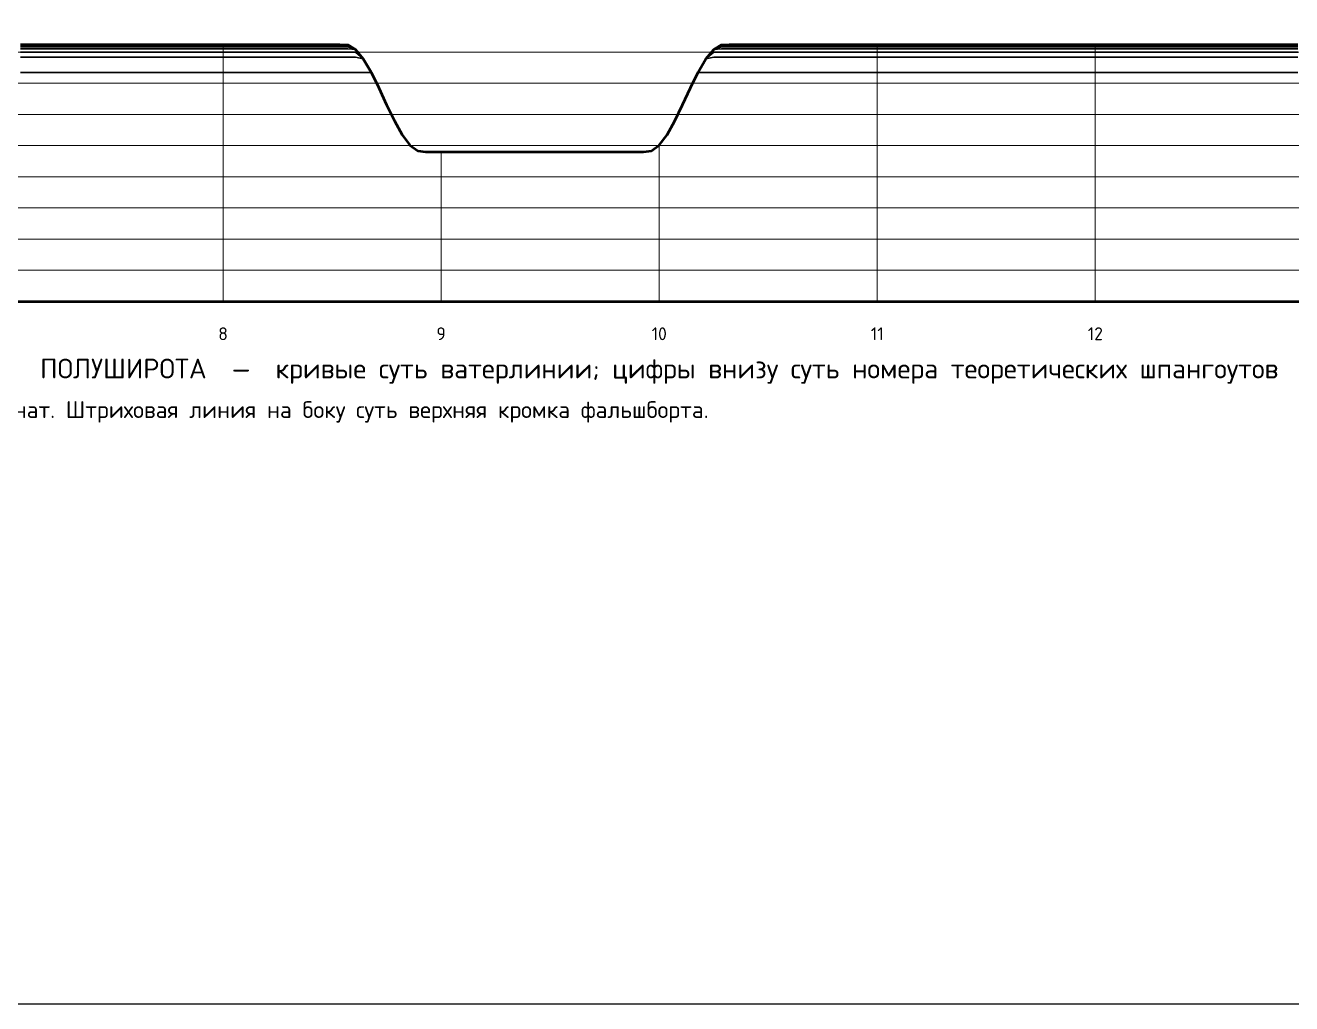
# Model space of a CAD drawing. Header units: millimetres. Extents: x 0 to 899, y -5 to 244.
# Drawn here: x 335.3 to 498.1, y 0 to 125.7 of the extents above; entities that cross this region are included whole.
import ezdxf
from ezdxf.enums import TextEntityAlignment as Align

# ---------------------------------------------------------------- set-up
doc = ezdxf.new("R2010")
doc.units = ezdxf.units.MM
for name, color, linetype in [('00_РАМКА', 7, 'Continuous'), ('01_ЛИНИИ', 7, 'Continuous'), ('04_ТЕКСТ', 7, 'Continuous')]:
    doc.layers.add(name, color=color, linetype=linetype)
doc.styles.add('ГОСТ', font='isocpeur.ttf')

msp = doc.modelspace()

# ---------------------------------------------------------------- linework, layer by layer
at = {"layer": '00_РАМКА'}
msp.add_lwpolyline([(0, 0), (899.16, 0), (899.16, 243.84), (0, 243.84)], close=True, dxfattribs=at)
at = {"layer": '01_ЛИНИИ', "color": 253, "lineweight": 13, "true_color": 0x9aa4b4}
for points in [[(136.42, 122.3), (697.11, 122.3)], [(136.42, 118.3), (697.11, 118.3)], [(136.42, 114.29), (697.11, 114.29)], [(136.42, 110.29), (697.11, 110.29)], [(136.42, 106.28), (697.11, 106.28)], [(136.42, 102.28), (697.11, 102.28)], [(136.42, 98.27), (697.11, 98.27)], [(136.42, 94.27), (697.11, 94.27)]]:
    msp.add_lwpolyline(points, dxfattribs=at)
at = {"layer": '01_ЛИНИИ', "color": 146, "lineweight": 30, "true_color": 0x1c5c8a}
for points in [[(334.67, 123.3), (335.67, 123.3), (336.67, 123.3), (337.67, 123.3), (338.67, 123.3), (339.67, 123.3), (340.67, 123.3), (341.67, 123.3), (342.68, 123.3), (343.68, 123.3), (344.68, 123.3), (345.68, 123.3), (346.68, 123.3), (347.68, 123.3), (348.68, 123.3), (349.68, 123.3), (350.69, 123.3), (351.69, 123.3), (352.69, 123.3), (353.69, 123.3), (354.69, 123.3), (355.69, 123.3), (356.69, 123.3), (357.69, 123.3), (358.7, 123.3), (359.7, 123.3), (360.7, 123.3), (361.7, 123.3), (362.7, 123.3), (363.7, 123.3), (364.7, 123.3), (365.7, 123.3), (366.7, 123.3), (367.71, 123.3), (368.71, 123.3), (369.71, 123.3), (370.71, 123.3), (371.71, 123.3), (372.71, 123.3), (373.71, 123.3), (374.71, 123.3), (375.72, 123.3), (376.72, 123.25), (377.72, 122.65), (378.72, 121.43), (379.72, 119.72), (380.72, 117.69), (381.72, 115.53), (382.72, 113.45), (383.73, 111.67), (384.73, 110.34), (385.73, 109.61), (386.73, 109.49), (387.73, 109.49), (388.73, 109.49), (389.73, 109.49), (390.73, 109.49), (391.74, 109.49), (392.74, 109.49), (393.74, 109.49), (394.74, 109.49), (395.74, 109.49), (396.74, 109.49), (397.74, 109.49), (398.74, 109.49), (399.75, 109.49), (400.75, 109.49), (401.75, 109.49), (402.75, 109.49), (403.75, 109.49), (404.75, 109.49), (405.75, 109.49), (406.75, 109.49), (407.75, 109.49), (408.76, 109.49), (409.76, 109.49), (410.76, 109.49), (411.76, 109.49), (412.76, 109.49), (413.76, 109.49), (414.76, 109.49), (415.76, 109.61), (416.77, 110.34), (417.77, 111.67), (418.77, 113.45), (419.77, 115.53), (420.77, 117.69), (421.77, 119.72), (422.77, 121.43), (423.77, 122.65), (424.78, 123.25), (425.78, 123.3), (426.78, 123.3), (427.78, 123.3), (428.78, 123.3), (429.78, 123.3), (430.78, 123.3), (431.78, 123.3), (432.79, 123.3), (433.79, 123.3), (434.79, 123.3), (435.79, 123.3), (436.79, 123.3), (437.79, 123.3), (438.79, 123.3), (439.79, 123.3), (440.8, 123.3), (441.8, 123.3), (442.8, 123.3), (443.8, 123.3), (444.8, 123.3), (445.8, 123.3), (446.8, 123.3), (447.8, 123.3), (448.8, 123.3), (449.81, 123.3), (450.81, 123.3), (451.81, 123.3), (452.81, 123.3), (453.81, 123.3), (454.81, 123.3), (455.81, 123.3), (456.81, 123.3), (457.82, 123.3), (458.82, 123.3), (459.82, 123.3), (460.82, 123.3), (461.82, 123.3), (462.82, 123.3), (463.82, 123.3), (464.82, 123.3), (465.83, 123.3), (466.83, 123.3), (467.83, 123.3), (468.83, 123.3), (469.83, 123.3), (470.83, 123.3), (471.83, 123.3), (472.83, 123.3), (473.84, 123.3), (474.84, 123.3), (475.84, 123.3), (476.84, 123.3), (477.84, 123.3), (478.84, 123.3), (479.84, 123.3), (480.84, 123.3), (481.85, 123.3), (482.85, 123.3), (483.85, 123.3), (484.85, 123.3), (485.85, 123.3), (486.85, 123.3), (487.85, 123.3), (488.85, 123.3), (489.85, 123.3), (490.86, 123.3), (491.86, 123.3), (492.86, 123.3), (493.86, 123.3), (494.86, 123.3), (495.86, 123.3), (496.86, 123.3), (497.86, 123.3), (498.87, 123.3)], [(334.67, 123.27), (335.67, 123.27), (336.67, 123.27), (337.67, 123.27), (338.67, 123.27), (339.67, 123.27), (340.67, 123.27), (341.67, 123.27), (342.68, 123.27), (343.68, 123.27), (344.68, 123.27), (345.68, 123.27), (346.68, 123.27), (347.68, 123.27), (348.68, 123.27), (349.68, 123.27), (350.69, 123.27), (351.69, 123.27), (352.69, 123.27), (353.69, 123.27), (354.69, 123.27), (355.69, 123.27), (356.69, 123.27), (357.69, 123.27), (358.7, 123.27), (359.7, 123.27), (360.7, 123.27), (361.7, 123.27), (362.7, 123.27), (363.7, 123.27), (364.7, 123.27), (365.7, 123.27), (366.7, 123.27), (367.71, 123.27), (368.71, 123.27), (369.71, 123.27), (370.71, 123.27), (371.71, 123.27), (372.71, 123.27), (373.71, 123.27), (374.71, 123.27), (375.72, 123.27), (376.72, 123.25), (377.72, 122.65), (378.72, 121.43), (379.72, 119.72), (380.72, 117.69), (381.72, 115.53), (382.72, 113.45), (383.73, 111.67), (384.73, 110.34), (385.73, 109.61), (386.73, 109.49), (387.73, 109.49), (388.73, 109.49), (389.73, 109.49), (390.73, 109.49), (391.74, 109.49), (392.74, 109.49), (393.74, 109.49), (394.74, 109.49), (395.74, 109.49), (396.74, 109.49), (397.74, 109.49), (398.74, 109.49), (399.75, 109.49), (400.75, 109.49), (401.75, 109.49), (402.75, 109.49), (403.75, 109.49), (404.75, 109.49), (405.75, 109.49), (406.75, 109.49), (407.75, 109.49), (408.76, 109.49), (409.76, 109.49), (410.76, 109.49), (411.76, 109.49), (412.76, 109.49), (413.76, 109.49), (414.76, 109.49), (415.76, 109.61), (416.77, 110.34), (417.77, 111.67), (418.77, 113.45), (419.77, 115.53), (420.77, 117.69), (421.77, 119.72), (422.77, 121.43), (423.77, 122.65), (424.78, 123.25), (425.78, 123.27), (426.78, 123.27), (427.78, 123.27), (428.78, 123.27), (429.78, 123.27), (430.78, 123.27), (431.78, 123.27), (432.79, 123.27), (433.79, 123.27), (434.79, 123.27), (435.79, 123.27), (436.79, 123.27), (437.79, 123.27), (438.79, 123.27), (439.79, 123.27), (440.8, 123.27), (441.8, 123.27), (442.8, 123.27), (443.8, 123.27), (444.8, 123.27), (445.8, 123.27), (446.8, 123.27), (447.8, 123.27), (448.8, 123.27), (449.81, 123.27), (450.81, 123.27), (451.81, 123.27), (452.81, 123.27), (453.81, 123.27), (454.81, 123.27), (455.81, 123.27), (456.81, 123.27), (457.82, 123.27), (458.82, 123.27), (459.82, 123.27), (460.82, 123.27), (461.82, 123.27), (462.82, 123.27), (463.82, 123.27), (464.82, 123.27), (465.83, 123.27), (466.83, 123.27), (467.83, 123.27), (468.83, 123.27), (469.83, 123.27), (470.83, 123.27), (471.83, 123.27), (472.83, 123.27), (473.84, 123.27), (474.84, 123.27), (475.84, 123.27), (476.84, 123.27), (477.84, 123.27), (478.84, 123.27), (479.84, 123.27), (480.84, 123.27), (481.85, 123.27), (482.85, 123.27), (483.85, 123.27), (484.85, 123.27), (485.85, 123.27), (486.85, 123.27), (487.85, 123.27), (488.85, 123.27), (489.85, 123.27), (490.86, 123.27), (491.86, 123.27), (492.86, 123.27), (493.86, 123.27), (494.86, 123.27), (495.86, 123.27), (496.86, 123.27), (497.86, 123.27), (498.87, 123.27)], [(334.67, 123.24), (335.67, 123.24), (336.67, 123.24), (337.67, 123.24), (338.67, 123.24), (339.67, 123.24), (340.67, 123.24), (341.67, 123.24), (342.68, 123.24), (343.68, 123.24), (344.68, 123.24), (345.68, 123.24), (346.68, 123.24), (347.68, 123.24), (348.68, 123.24), (349.68, 123.24), (350.69, 123.24), (351.69, 123.24), (352.69, 123.24), (353.69, 123.24), (354.69, 123.24), (355.69, 123.24), (356.69, 123.24), (357.69, 123.24), (358.7, 123.24), (359.7, 123.24), (360.7, 123.24), (361.7, 123.24), (362.7, 123.24), (363.7, 123.24), (364.7, 123.24), (365.7, 123.24), (366.7, 123.24), (367.71, 123.24), (368.71, 123.24), (369.71, 123.24), (370.71, 123.24), (371.71, 123.24), (372.71, 123.24), (373.71, 123.24), (374.71, 123.24), (375.72, 123.24), (376.72, 123.24), (377.72, 122.65), (378.72, 121.43), (379.72, 119.72), (380.72, 117.69), (381.72, 115.53), (382.72, 113.45), (383.73, 111.67), (384.73, 110.34), (385.73, 109.61), (386.73, 109.49), (387.73, 109.49), (388.73, 109.49), (389.73, 109.49), (390.73, 109.49), (391.74, 109.49), (392.74, 109.49), (393.74, 109.49), (394.74, 109.49), (395.74, 109.49), (396.74, 109.49), (397.74, 109.49), (398.74, 109.49), (399.75, 109.49), (400.75, 109.49), (401.75, 109.49), (402.75, 109.49), (403.75, 109.49), (404.75, 109.49), (405.75, 109.49), (406.75, 109.49), (407.75, 109.49), (408.76, 109.49), (409.76, 109.49), (410.76, 109.49), (411.76, 109.49), (412.76, 109.49), (413.76, 109.49), (414.76, 109.49), (415.76, 109.61), (416.77, 110.34), (417.77, 111.67), (418.77, 113.45), (419.77, 115.53), (420.77, 117.69), (421.77, 119.72), (422.77, 121.43), (423.77, 122.65), (424.78, 123.24), (425.78, 123.24), (426.78, 123.24), (427.78, 123.24), (428.78, 123.24), (429.78, 123.24), (430.78, 123.24), (431.78, 123.24), (432.79, 123.24), (433.79, 123.24), (434.79, 123.24), (435.79, 123.24), (436.79, 123.24), (437.79, 123.24), (438.79, 123.24), (439.79, 123.24), (440.8, 123.24), (441.8, 123.24), (442.8, 123.24), (443.8, 123.24), (444.8, 123.24), (445.8, 123.24), (446.8, 123.24), (447.8, 123.24), (448.8, 123.24), (449.81, 123.24), (450.81, 123.24), (451.81, 123.24), (452.81, 123.24), (453.81, 123.24), (454.81, 123.24), (455.81, 123.24), (456.81, 123.24), (457.82, 123.24), (458.82, 123.24), (459.82, 123.24), (460.82, 123.24), (461.82, 123.24), (462.82, 123.24), (463.82, 123.24), (464.82, 123.24), (465.83, 123.24), (466.83, 123.24), (467.83, 123.24), (468.83, 123.24), (469.83, 123.24), (470.83, 123.24), (471.83, 123.24), (472.83, 123.24), (473.84, 123.24), (474.84, 123.24), (475.84, 123.24), (476.84, 123.24), (477.84, 123.24), (478.84, 123.24), (479.84, 123.24), (480.84, 123.24), (481.85, 123.24), (482.85, 123.24), (483.85, 123.24), (484.85, 123.24), (485.85, 123.24), (486.85, 123.24), (487.85, 123.24), (488.85, 123.24), (489.85, 123.24), (490.86, 123.24), (491.86, 123.24), (492.86, 123.24), (493.86, 123.24), (494.86, 123.24), (495.86, 123.24), (496.86, 123.24), (497.86, 123.24), (498.87, 123.24)], [(334.67, 123.2), (335.67, 123.2), (336.67, 123.2), (337.67, 123.2), (338.67, 123.2), (339.67, 123.2), (340.67, 123.2), (341.67, 123.2), (342.68, 123.2), (343.68, 123.2), (344.68, 123.2), (345.68, 123.2), (346.68, 123.2), (347.68, 123.2), (348.68, 123.2), (349.68, 123.2), (350.69, 123.2), (351.69, 123.2), (352.69, 123.2), (353.69, 123.2), (354.69, 123.2), (355.69, 123.2), (356.69, 123.2), (357.69, 123.2), (358.7, 123.2), (359.7, 123.2), (360.7, 123.2), (361.7, 123.2), (362.7, 123.2), (363.7, 123.2), (364.7, 123.2), (365.7, 123.2), (366.7, 123.2), (367.71, 123.2), (368.71, 123.2), (369.71, 123.2), (370.71, 123.2), (371.71, 123.2), (372.71, 123.2), (373.71, 123.2), (374.71, 123.2), (375.72, 123.2), (376.72, 123.2), (377.72, 122.65), (378.72, 121.43), (379.72, 119.72), (380.72, 117.69), (381.72, 115.53), (382.72, 113.45), (383.73, 111.67), (384.73, 110.34), (385.73, 109.61), (386.73, 109.49), (387.73, 109.49), (388.73, 109.49), (389.73, 109.49), (390.73, 109.49), (391.74, 109.49), (392.74, 109.49), (393.74, 109.49), (394.74, 109.49), (395.74, 109.49), (396.74, 109.49), (397.74, 109.49), (398.74, 109.49), (399.75, 109.49), (400.75, 109.49), (401.75, 109.49), (402.75, 109.49), (403.75, 109.49), (404.75, 109.49), (405.75, 109.49), (406.75, 109.49), (407.75, 109.49), (408.76, 109.49), (409.76, 109.49), (410.76, 109.49), (411.76, 109.49), (412.76, 109.49), (413.76, 109.49), (414.76, 109.49), (415.76, 109.61), (416.77, 110.34), (417.77, 111.67), (418.77, 113.45), (419.77, 115.53), (420.77, 117.69), (421.77, 119.72), (422.77, 121.43), (423.77, 122.65), (424.78, 123.2), (425.78, 123.2), (426.78, 123.2), (427.78, 123.2), (428.78, 123.2), (429.78, 123.2), (430.78, 123.2), (431.78, 123.2), (432.79, 123.2), (433.79, 123.2), (434.79, 123.2), (435.79, 123.2), (436.79, 123.2), (437.79, 123.2), (438.79, 123.2), (439.79, 123.2), (440.8, 123.2), (441.8, 123.2), (442.8, 123.2), (443.8, 123.2), (444.8, 123.2), (445.8, 123.2), (446.8, 123.2), (447.8, 123.2), (448.8, 123.2), (449.81, 123.2), (450.81, 123.2), (451.81, 123.2), (452.81, 123.2), (453.81, 123.2), (454.81, 123.2), (455.81, 123.2), (456.81, 123.2), (457.82, 123.2), (458.82, 123.2), (459.82, 123.2), (460.82, 123.2), (461.82, 123.2), (462.82, 123.2), (463.82, 123.2), (464.82, 123.2), (465.83, 123.2), (466.83, 123.2), (467.83, 123.2), (468.83, 123.2), (469.83, 123.2), (470.83, 123.2), (471.83, 123.2), (472.83, 123.2), (473.84, 123.2), (474.84, 123.2), (475.84, 123.2), (476.84, 123.2), (477.84, 123.2), (478.84, 123.2), (479.84, 123.2), (480.84, 123.2), (481.85, 123.2), (482.85, 123.2), (483.85, 123.2), (484.85, 123.2), (485.85, 123.2), (486.85, 123.2), (487.85, 123.2), (488.85, 123.2), (489.85, 123.2), (490.86, 123.2), (491.86, 123.2), (492.86, 123.2), (493.86, 123.2), (494.86, 123.2), (495.86, 123.2), (496.86, 123.2), (497.86, 123.2), (498.87, 123.2)], [(334.67, 123.18), (335.67, 123.18), (336.67, 123.18), (337.67, 123.18), (338.67, 123.18), (339.67, 123.18), (340.67, 123.18), (341.67, 123.18), (342.68, 123.18), (343.68, 123.18), (344.68, 123.18), (345.68, 123.18), (346.68, 123.18), (347.68, 123.18), (348.68, 123.18), (349.68, 123.18), (350.69, 123.18), (351.69, 123.18), (352.69, 123.18), (353.69, 123.18), (354.69, 123.18), (355.69, 123.18), (356.69, 123.18), (357.69, 123.18), (358.7, 123.18), (359.7, 123.18), (360.7, 123.18), (361.7, 123.18), (362.7, 123.18), (363.7, 123.18), (364.7, 123.18), (365.7, 123.18), (366.7, 123.18), (367.71, 123.18), (368.71, 123.18), (369.71, 123.18), (370.71, 123.18), (371.71, 123.18), (372.71, 123.18), (373.71, 123.18), (374.71, 123.18), (375.72, 123.18), (376.72, 123.18), (377.72, 122.65), (378.72, 121.43), (379.72, 119.72), (380.72, 117.69), (381.72, 115.53), (382.72, 113.45), (383.73, 111.67), (384.73, 110.34), (385.73, 109.61), (386.73, 109.49), (387.73, 109.49), (388.73, 109.49), (389.73, 109.49), (390.73, 109.49), (391.74, 109.49), (392.74, 109.49), (393.74, 109.49), (394.74, 109.49), (395.74, 109.49), (396.74, 109.49), (397.74, 109.49), (398.74, 109.49), (399.75, 109.49), (400.75, 109.49), (401.75, 109.49), (402.75, 109.49), (403.75, 109.49), (404.75, 109.49), (405.75, 109.49), (406.75, 109.49), (407.75, 109.49), (408.76, 109.49), (409.76, 109.49), (410.76, 109.49), (411.76, 109.49), (412.76, 109.49), (413.76, 109.49), (414.76, 109.49), (415.76, 109.61), (416.77, 110.34), (417.77, 111.67), (418.77, 113.45), (419.77, 115.53), (420.77, 117.69), (421.77, 119.72), (422.77, 121.43), (423.77, 122.65), (424.78, 123.18), (425.78, 123.18), (426.78, 123.18), (427.78, 123.18), (428.78, 123.18), (429.78, 123.18), (430.78, 123.18), (431.78, 123.18), (432.79, 123.18), (433.79, 123.18), (434.79, 123.18), (435.79, 123.18), (436.79, 123.18), (437.79, 123.18), (438.79, 123.18), (439.79, 123.18), (440.8, 123.18), (441.8, 123.18), (442.8, 123.18), (443.8, 123.18), (444.8, 123.18), (445.8, 123.18), (446.8, 123.18), (447.8, 123.18), (448.8, 123.18), (449.81, 123.18), (450.81, 123.18), (451.81, 123.18), (452.81, 123.18), (453.81, 123.18), (454.81, 123.18), (455.81, 123.18), (456.81, 123.18), (457.82, 123.18), (458.82, 123.18), (459.82, 123.18), (460.82, 123.18), (461.82, 123.18), (462.82, 123.18), (463.82, 123.18), (464.82, 123.18), (465.83, 123.18), (466.83, 123.18), (467.83, 123.18), (468.83, 123.18), (469.83, 123.18), (470.83, 123.18), (471.83, 123.18), (472.83, 123.18), (473.84, 123.18), (474.84, 123.18), (475.84, 123.18), (476.84, 123.18), (477.84, 123.18), (478.84, 123.18), (479.84, 123.18), (480.84, 123.18), (481.85, 123.18), (482.85, 123.18), (483.85, 123.18), (484.85, 123.18), (485.85, 123.18), (486.85, 123.18), (487.85, 123.18), (488.85, 123.18), (489.85, 123.18), (490.86, 123.18), (491.86, 123.18), (492.86, 123.18), (493.86, 123.18), (494.86, 123.18), (495.86, 123.18), (496.86, 123.18), (497.86, 123.18), (498.87, 123.18)], [(334.67, 123.15), (335.67, 123.15), (336.67, 123.15), (337.67, 123.15), (338.67, 123.15), (339.67, 123.15), (340.67, 123.15), (341.67, 123.15), (342.68, 123.15), (343.68, 123.15), (344.68, 123.15), (345.68, 123.15), (346.68, 123.15), (347.68, 123.15), (348.68, 123.15), (349.68, 123.15), (350.69, 123.15), (351.69, 123.15), (352.69, 123.15), (353.69, 123.15), (354.69, 123.15), (355.69, 123.15), (356.69, 123.15), (357.69, 123.15), (358.7, 123.15), (359.7, 123.15), (360.7, 123.15), (361.7, 123.15), (362.7, 123.15), (363.7, 123.15), (364.7, 123.15), (365.7, 123.15), (366.7, 123.15), (367.71, 123.15), (368.71, 123.15), (369.71, 123.15), (370.71, 123.15), (371.71, 123.15), (372.71, 123.15), (373.71, 123.15), (374.71, 123.15), (375.72, 123.15), (376.72, 123.15), (377.72, 122.65), (378.72, 121.43), (379.72, 119.72), (380.72, 117.69), (381.72, 115.53), (382.72, 113.45), (383.73, 111.67), (384.73, 110.34), (385.73, 109.61), (386.73, 109.49), (387.73, 109.49), (388.73, 109.49), (389.73, 109.49), (390.73, 109.49), (391.74, 109.49), (392.74, 109.49), (393.74, 109.49), (394.74, 109.49), (395.74, 109.49), (396.74, 109.49), (397.74, 109.49), (398.74, 109.49), (399.75, 109.49), (400.75, 109.49), (401.75, 109.49), (402.75, 109.49), (403.75, 109.49), (404.75, 109.49), (405.75, 109.49), (406.75, 109.49), (407.75, 109.49), (408.76, 109.49), (409.76, 109.49), (410.76, 109.49), (411.76, 109.49), (412.76, 109.49), (413.76, 109.49), (414.76, 109.49), (415.76, 109.61), (416.77, 110.34), (417.77, 111.67), (418.77, 113.45), (419.77, 115.53), (420.77, 117.69), (421.77, 119.72), (422.77, 121.43), (423.77, 122.65), (424.78, 123.15), (425.78, 123.15), (426.78, 123.15), (427.78, 123.15), (428.78, 123.15), (429.78, 123.15), (430.78, 123.15), (431.78, 123.15), (432.79, 123.15), (433.79, 123.15), (434.79, 123.15), (435.79, 123.15), (436.79, 123.15), (437.79, 123.15), (438.79, 123.15), (439.79, 123.15), (440.8, 123.15), (441.8, 123.15), (442.8, 123.15), (443.8, 123.15), (444.8, 123.15), (445.8, 123.15), (446.8, 123.15), (447.8, 123.15), (448.8, 123.15), (449.81, 123.15), (450.81, 123.15), (451.81, 123.15), (452.81, 123.15), (453.81, 123.15), (454.81, 123.15), (455.81, 123.15), (456.81, 123.15), (457.82, 123.15), (458.82, 123.15), (459.82, 123.15), (460.82, 123.15), (461.82, 123.15), (462.82, 123.15), (463.82, 123.15), (464.82, 123.15), (465.83, 123.15), (466.83, 123.15), (467.83, 123.15), (468.83, 123.15), (469.83, 123.15), (470.83, 123.15), (471.83, 123.15), (472.83, 123.15), (473.84, 123.15), (474.84, 123.15), (475.84, 123.15), (476.84, 123.15), (477.84, 123.15), (478.84, 123.15), (479.84, 123.15), (480.84, 123.15), (481.85, 123.15), (482.85, 123.15), (483.85, 123.15), (484.85, 123.15), (485.85, 123.15), (486.85, 123.15), (487.85, 123.15), (488.85, 123.15), (489.85, 123.15), (490.86, 123.15), (491.86, 123.15), (492.86, 123.15), (493.86, 123.15), (494.86, 123.15), (495.86, 123.15), (496.86, 123.15), (497.86, 123.15), (498.87, 123.15)], [(334.67, 123.14), (335.67, 123.14), (336.67, 123.14), (337.67, 123.14), (338.67, 123.14), (339.67, 123.14), (340.67, 123.14), (341.67, 123.14), (342.68, 123.14), (343.68, 123.14), (344.68, 123.14), (345.68, 123.14), (346.68, 123.14), (347.68, 123.14), (348.68, 123.14), (349.68, 123.14), (350.69, 123.14), (351.69, 123.14), (352.69, 123.14), (353.69, 123.14), (354.69, 123.14), (355.69, 123.14), (356.69, 123.14), (357.69, 123.14), (358.7, 123.14), (359.7, 123.14), (360.7, 123.14), (361.7, 123.14), (362.7, 123.14), (363.7, 123.14), (364.7, 123.14), (365.7, 123.14), (366.7, 123.14), (367.71, 123.14), (368.71, 123.14), (369.71, 123.14), (370.71, 123.14), (371.71, 123.14), (372.71, 123.14), (373.71, 123.14), (374.71, 123.14), (375.72, 123.14), (376.72, 123.14), (377.72, 122.65), (378.72, 121.43), (379.72, 119.72), (380.72, 117.69), (381.72, 115.53), (382.72, 113.45), (383.73, 111.67), (384.73, 110.34), (385.73, 109.61), (386.73, 109.49), (387.73, 109.49), (388.73, 109.49), (389.73, 109.49), (390.73, 109.49), (391.74, 109.49), (392.74, 109.49), (393.74, 109.49), (394.74, 109.49), (395.74, 109.49), (396.74, 109.49), (397.74, 109.49), (398.74, 109.49), (399.75, 109.49), (400.75, 109.49), (401.75, 109.49), (402.75, 109.49), (403.75, 109.49), (404.75, 109.49), (405.75, 109.49), (406.75, 109.49), (407.75, 109.49), (408.76, 109.49), (409.76, 109.49), (410.76, 109.49), (411.76, 109.49), (412.76, 109.49), (413.76, 109.49), (414.76, 109.49), (415.76, 109.61), (416.77, 110.34), (417.77, 111.67), (418.77, 113.45), (419.77, 115.53), (420.77, 117.69), (421.77, 119.72), (422.77, 121.43), (423.77, 122.65), (424.78, 123.14), (425.78, 123.14), (426.78, 123.14), (427.78, 123.14), (428.78, 123.14), (429.78, 123.14), (430.78, 123.14), (431.78, 123.14), (432.79, 123.14), (433.79, 123.14), (434.79, 123.14), (435.79, 123.14), (436.79, 123.14), (437.79, 123.14), (438.79, 123.14), (439.79, 123.14), (440.8, 123.14), (441.8, 123.14), (442.8, 123.14), (443.8, 123.14), (444.8, 123.14), (445.8, 123.14), (446.8, 123.14), (447.8, 123.14), (448.8, 123.14), (449.81, 123.14), (450.81, 123.14), (451.81, 123.14), (452.81, 123.14), (453.81, 123.14), (454.81, 123.14), (455.81, 123.14), (456.81, 123.14), (457.82, 123.14), (458.82, 123.14), (459.82, 123.14), (460.82, 123.14), (461.82, 123.14), (462.82, 123.14), (463.82, 123.14), (464.82, 123.14), (465.83, 123.14), (466.83, 123.14), (467.83, 123.14), (468.83, 123.14), (469.83, 123.14), (470.83, 123.14), (471.83, 123.14), (472.83, 123.14), (473.84, 123.14), (474.84, 123.14), (475.84, 123.14), (476.84, 123.14), (477.84, 123.14), (478.84, 123.14), (479.84, 123.14), (480.84, 123.14), (481.85, 123.14), (482.85, 123.14), (483.85, 123.14), (484.85, 123.14), (485.85, 123.14), (486.85, 123.14), (487.85, 123.14), (488.85, 123.14), (489.85, 123.14), (490.86, 123.14), (491.86, 123.14), (492.86, 123.14), (493.86, 123.14), (494.86, 123.14), (495.86, 123.14), (496.86, 123.14), (497.86, 123.14), (498.87, 123.14)], [(334.67, 123.12), (335.67, 123.12), (336.67, 123.12), (337.67, 123.12), (338.67, 123.12), (339.67, 123.12), (340.67, 123.12), (341.67, 123.12), (342.68, 123.12), (343.68, 123.12), (344.68, 123.12), (345.68, 123.12), (346.68, 123.12), (347.68, 123.12), (348.68, 123.12), (349.68, 123.12), (350.69, 123.12), (351.69, 123.12), (352.69, 123.12), (353.69, 123.12), (354.69, 123.12), (355.69, 123.12), (356.69, 123.12), (357.69, 123.12), (358.7, 123.12), (359.7, 123.12), (360.7, 123.12), (361.7, 123.12), (362.7, 123.12), (363.7, 123.12), (364.7, 123.12), (365.7, 123.12), (366.7, 123.12), (367.71, 123.12), (368.71, 123.12), (369.71, 123.12), (370.71, 123.12), (371.71, 123.12), (372.71, 123.12), (373.71, 123.12), (374.71, 123.12), (375.72, 123.12), (376.72, 123.12), (377.72, 122.65), (378.72, 121.43), (379.72, 119.72), (380.72, 117.69), (381.72, 115.53), (382.72, 113.45), (383.73, 111.67), (384.73, 110.34), (385.73, 109.61), (386.73, 109.49), (387.73, 109.49), (388.73, 109.49), (389.73, 109.49), (390.73, 109.49), (391.74, 109.49), (392.74, 109.49), (393.74, 109.49), (394.74, 109.49), (395.74, 109.49), (396.74, 109.49), (397.74, 109.49), (398.74, 109.49), (399.75, 109.49), (400.75, 109.49), (401.75, 109.49), (402.75, 109.49), (403.75, 109.49), (404.75, 109.49), (405.75, 109.49), (406.75, 109.49), (407.75, 109.49), (408.76, 109.49), (409.76, 109.49), (410.76, 109.49), (411.76, 109.49), (412.76, 109.49), (413.76, 109.49), (414.76, 109.49), (415.76, 109.61), (416.77, 110.34), (417.77, 111.67), (418.77, 113.45), (419.77, 115.53), (420.77, 117.69), (421.77, 119.72), (422.77, 121.43), (423.77, 122.65), (424.78, 123.12), (425.78, 123.12), (426.78, 123.12), (427.78, 123.12), (428.78, 123.12), (429.78, 123.12), (430.78, 123.12), (431.78, 123.12), (432.79, 123.12), (433.79, 123.12), (434.79, 123.12), (435.79, 123.12), (436.79, 123.12), (437.79, 123.12), (438.79, 123.12), (439.79, 123.12), (440.8, 123.12), (441.8, 123.12), (442.8, 123.12), (443.8, 123.12), (444.8, 123.12), (445.8, 123.12), (446.8, 123.12), (447.8, 123.12), (448.8, 123.12), (449.81, 123.12), (450.81, 123.12), (451.81, 123.12), (452.81, 123.12), (453.81, 123.12), (454.81, 123.12), (455.81, 123.12), (456.81, 123.12), (457.82, 123.12), (458.82, 123.12), (459.82, 123.12), (460.82, 123.12), (461.82, 123.12), (462.82, 123.12), (463.82, 123.12), (464.82, 123.12), (465.83, 123.12), (466.83, 123.12), (467.83, 123.12), (468.83, 123.12), (469.83, 123.12), (470.83, 123.12), (471.83, 123.12), (472.83, 123.12), (473.84, 123.12), (474.84, 123.12), (475.84, 123.12), (476.84, 123.12), (477.84, 123.12), (478.84, 123.12), (479.84, 123.12), (480.84, 123.12), (481.85, 123.12), (482.85, 123.12), (483.85, 123.12), (484.85, 123.12), (485.85, 123.12), (486.85, 123.12), (487.85, 123.12), (488.85, 123.12), (489.85, 123.12), (490.86, 123.12), (491.86, 123.12), (492.86, 123.12), (493.86, 123.12), (494.86, 123.12), (495.86, 123.12), (496.86, 123.12), (497.86, 123.12), (498.87, 123.12)], [(334.67, 122.97), (335.67, 122.97), (336.67, 122.97), (337.67, 122.97), (338.67, 122.97), (339.67, 122.97), (340.67, 122.97), (341.67, 122.97), (342.68, 122.97), (343.68, 122.97), (344.68, 122.97), (345.68, 122.97), (346.68, 122.97), (347.68, 122.97), (348.68, 122.97), (349.68, 122.97), (350.69, 122.97), (351.69, 122.97), (352.69, 122.97), (353.69, 122.97), (354.69, 122.97), (355.69, 122.97), (356.69, 122.97), (357.69, 122.97), (358.7, 122.97), (359.7, 122.97), (360.7, 122.97), (361.7, 122.97), (362.7, 122.97), (363.7, 122.97), (364.7, 122.97), (365.7, 122.97), (366.7, 122.97), (367.71, 122.97), (368.71, 122.97), (369.71, 122.97), (370.71, 122.97), (371.71, 122.97), (372.71, 122.97), (373.71, 122.97), (374.71, 122.97), (375.72, 122.97), (376.72, 122.97), (377.72, 122.65), (378.72, 121.43), (379.72, 119.72), (380.72, 117.69), (381.72, 115.53), (382.72, 113.45), (383.73, 111.67), (384.73, 110.34), (385.73, 109.61), (386.73, 109.49), (387.73, 109.49), (388.73, 109.49), (389.73, 109.49), (390.73, 109.49), (391.74, 109.49), (392.74, 109.49), (393.74, 109.49), (394.74, 109.49), (395.74, 109.49), (396.74, 109.49), (397.74, 109.49), (398.74, 109.49), (399.75, 109.49), (400.75, 109.49), (401.75, 109.49), (402.75, 109.49), (403.75, 109.49), (404.75, 109.49), (405.75, 109.49), (406.75, 109.49), (407.75, 109.49), (408.76, 109.49), (409.76, 109.49), (410.76, 109.49), (411.76, 109.49), (412.76, 109.49), (413.76, 109.49), (414.76, 109.49), (415.76, 109.61), (416.77, 110.34), (417.77, 111.67), (418.77, 113.45), (419.77, 115.53), (420.77, 117.69), (421.77, 119.72), (422.77, 121.43), (423.77, 122.65), (424.78, 122.97), (425.78, 122.97), (426.78, 122.97), (427.78, 122.97), (428.78, 122.97), (429.78, 122.97), (430.78, 122.97), (431.78, 122.97), (432.79, 122.97), (433.79, 122.97), (434.79, 122.97), (435.79, 122.97), (436.79, 122.97), (437.79, 122.97), (438.79, 122.97), (439.79, 122.97), (440.8, 122.97), (441.8, 122.97), (442.8, 122.97), (443.8, 122.97), (444.8, 122.97), (445.8, 122.97), (446.8, 122.97), (447.8, 122.97), (448.8, 122.97), (449.81, 122.97), (450.81, 122.97), (451.81, 122.97), (452.81, 122.97), (453.81, 122.97), (454.81, 122.97), (455.81, 122.97), (456.81, 122.97), (457.82, 122.97), (458.82, 122.97), (459.82, 122.97), (460.82, 122.97), (461.82, 122.97), (462.82, 122.97), (463.82, 122.97), (464.82, 122.97), (465.83, 122.97), (466.83, 122.97), (467.83, 122.97), (468.83, 122.97), (469.83, 122.97), (470.83, 122.97), (471.83, 122.97), (472.83, 122.97), (473.84, 122.97), (474.84, 122.97), (475.84, 122.97), (476.84, 122.97), (477.84, 122.97), (478.84, 122.97), (479.84, 122.97), (480.84, 122.97), (481.85, 122.97), (482.85, 122.97), (483.85, 122.97), (484.85, 122.97), (485.85, 122.97), (486.85, 122.97), (487.85, 122.97), (488.85, 122.97), (489.85, 122.97), (490.86, 122.97), (491.86, 122.97), (492.86, 122.97), (493.86, 122.97), (494.86, 122.97), (495.86, 122.97), (496.86, 122.97), (497.86, 122.97), (498.87, 122.97)], [(334.67, 122.71), (335.67, 122.71), (336.67, 122.71), (337.67, 122.71), (338.67, 122.71), (339.67, 122.71), (340.67, 122.71), (341.67, 122.71), (342.68, 122.71), (343.68, 122.71), (344.68, 122.71), (345.68, 122.71), (346.68, 122.71), (347.68, 122.71), (348.68, 122.71), (349.68, 122.71), (350.69, 122.71), (351.69, 122.71), (352.69, 122.71), (353.69, 122.71), (354.69, 122.71), (355.69, 122.71), (356.69, 122.71), (357.69, 122.71), (358.7, 122.71), (359.7, 122.71), (360.7, 122.71), (361.7, 122.71), (362.7, 122.71), (363.7, 122.71), (364.7, 122.71), (365.7, 122.71), (366.7, 122.71), (367.71, 122.71), (368.71, 122.71), (369.71, 122.71), (370.71, 122.71), (371.71, 122.71), (372.71, 122.71), (373.71, 122.71), (374.71, 122.71), (375.72, 122.71), (376.72, 122.71), (377.72, 122.65), (378.72, 121.43), (379.72, 119.72), (380.72, 117.69), (381.72, 115.53), (382.72, 113.45), (383.73, 111.67), (384.73, 110.34), (385.73, 109.61), (386.73, 109.49), (387.73, 109.49), (388.73, 109.49), (389.73, 109.49), (390.73, 109.49), (391.74, 109.49), (392.74, 109.49), (393.74, 109.49), (394.74, 109.49), (395.74, 109.49), (396.74, 109.49), (397.74, 109.49), (398.74, 109.49), (399.75, 109.49), (400.75, 109.49), (401.75, 109.49), (402.75, 109.49), (403.75, 109.49), (404.75, 109.49), (405.75, 109.49), (406.75, 109.49), (407.75, 109.49), (408.76, 109.49), (409.76, 109.49), (410.76, 109.49), (411.76, 109.49), (412.76, 109.49), (413.76, 109.49), (414.76, 109.49), (415.76, 109.61), (416.77, 110.34), (417.77, 111.67), (418.77, 113.45), (419.77, 115.53), (420.77, 117.69), (421.77, 119.72), (422.77, 121.43), (423.77, 122.65), (424.78, 122.71), (425.78, 122.71), (426.78, 122.71), (427.78, 122.71), (428.78, 122.71), (429.78, 122.71), (430.78, 122.71), (431.78, 122.71), (432.79, 122.71), (433.79, 122.71), (434.79, 122.71), (435.79, 122.71), (436.79, 122.71), (437.79, 122.71), (438.79, 122.71), (439.79, 122.71), (440.8, 122.71), (441.8, 122.71), (442.8, 122.71), (443.8, 122.71), (444.8, 122.71), (445.8, 122.71), (446.8, 122.71), (447.8, 122.71), (448.8, 122.71), (449.81, 122.71), (450.81, 122.71), (451.81, 122.71), (452.81, 122.71), (453.81, 122.71), (454.81, 122.71), (455.81, 122.71), (456.81, 122.71), (457.82, 122.71), (458.82, 122.71), (459.82, 122.71), (460.82, 122.71), (461.82, 122.71), (462.82, 122.71), (463.82, 122.71), (464.82, 122.71), (465.83, 122.71), (466.83, 122.71), (467.83, 122.71), (468.83, 122.71), (469.83, 122.71), (470.83, 122.71), (471.83, 122.71), (472.83, 122.71), (473.84, 122.71), (474.84, 122.71), (475.84, 122.71), (476.84, 122.71), (477.84, 122.71), (478.84, 122.71), (479.84, 122.71), (480.84, 122.71), (481.85, 122.71), (482.85, 122.71), (483.85, 122.71), (484.85, 122.71), (485.85, 122.71), (486.85, 122.71), (487.85, 122.71), (488.85, 122.71), (489.85, 122.71), (490.86, 122.71), (491.86, 122.71), (492.86, 122.71), (493.86, 122.71), (494.86, 122.71), (495.86, 122.71), (496.86, 122.71), (497.86, 122.71), (498.87, 122.71)], [(334.67, 122.3), (335.67, 122.3), (336.67, 122.3), (337.67, 122.3), (338.67, 122.3), (339.67, 122.3), (340.67, 122.3), (341.67, 122.3), (342.68, 122.3), (343.68, 122.3), (344.68, 122.3), (345.68, 122.3), (346.68, 122.3), (347.68, 122.3), (348.68, 122.3), (349.68, 122.3), (350.69, 122.3), (351.69, 122.3), (352.69, 122.3), (353.69, 122.3), (354.69, 122.3), (355.69, 122.3), (356.69, 122.3), (357.69, 122.3), (358.7, 122.3), (359.7, 122.3), (360.7, 122.3), (361.7, 122.3), (362.7, 122.3), (363.7, 122.3), (364.7, 122.3), (365.7, 122.3), (366.7, 122.3), (367.71, 122.3), (368.71, 122.3), (369.71, 122.3), (370.71, 122.3), (371.71, 122.3), (372.71, 122.3), (373.71, 122.3), (374.71, 122.3), (375.72, 122.3), (376.72, 122.3), (377.72, 122.3), (378.72, 121.43), (379.72, 119.72), (380.72, 117.69), (381.72, 115.53), (382.72, 113.45), (383.73, 111.67), (384.73, 110.34), (385.73, 109.61), (386.73, 109.49), (387.73, 109.49), (388.73, 109.49), (389.73, 109.49), (390.73, 109.49), (391.74, 109.49), (392.74, 109.49), (393.74, 109.49), (394.74, 109.49), (395.74, 109.49), (396.74, 109.49), (397.74, 109.49), (398.74, 109.49), (399.75, 109.49), (400.75, 109.49), (401.75, 109.49), (402.75, 109.49), (403.75, 109.49), (404.75, 109.49), (405.75, 109.49), (406.75, 109.49), (407.75, 109.49), (408.76, 109.49), (409.76, 109.49), (410.76, 109.49), (411.76, 109.49), (412.76, 109.49), (413.76, 109.49), (414.76, 109.49), (415.76, 109.61), (416.77, 110.34), (417.77, 111.67), (418.77, 113.45), (419.77, 115.53), (420.77, 117.69), (421.77, 119.72), (422.77, 121.43), (423.77, 122.3), (424.78, 122.3), (425.78, 122.3), (426.78, 122.3), (427.78, 122.3), (428.78, 122.3), (429.78, 122.3), (430.78, 122.3), (431.78, 122.3), (432.79, 122.3), (433.79, 122.3), (434.79, 122.3), (435.79, 122.3), (436.79, 122.3), (437.79, 122.3), (438.79, 122.3), (439.79, 122.3), (440.8, 122.3), (441.8, 122.3), (442.8, 122.3), (443.8, 122.3), (444.8, 122.3), (445.8, 122.3), (446.8, 122.3), (447.8, 122.3), (448.8, 122.3), (449.81, 122.3), (450.81, 122.3), (451.81, 122.3), (452.81, 122.3), (453.81, 122.3), (454.81, 122.3), (455.81, 122.3), (456.81, 122.3), (457.82, 122.3), (458.82, 122.3), (459.82, 122.3), (460.82, 122.3), (461.82, 122.3), (462.82, 122.3), (463.82, 122.3), (464.82, 122.3), (465.83, 122.3), (466.83, 122.3), (467.83, 122.3), (468.83, 122.3), (469.83, 122.3), (470.83, 122.3), (471.83, 122.3), (472.83, 122.3), (473.84, 122.3), (474.84, 122.3), (475.84, 122.3), (476.84, 122.3), (477.84, 122.3), (478.84, 122.3), (479.84, 122.3), (480.84, 122.3), (481.85, 122.3), (482.85, 122.3), (483.85, 122.3), (484.85, 122.3), (485.85, 122.3), (486.85, 122.3), (487.85, 122.3), (488.85, 122.3), (489.85, 122.3), (490.86, 122.3), (491.86, 122.3), (492.86, 122.3), (493.86, 122.3), (494.86, 122.3), (495.86, 122.3), (496.86, 122.3), (497.86, 122.3), (498.87, 122.3)], [(334.67, 121.64), (335.67, 121.64), (336.67, 121.64), (337.67, 121.64), (338.67, 121.64), (339.67, 121.64), (340.67, 121.64), (341.67, 121.64), (342.68, 121.64), (343.68, 121.64), (344.68, 121.64), (345.68, 121.64), (346.68, 121.64), (347.68, 121.64), (348.68, 121.64), (349.68, 121.64), (350.69, 121.64), (351.69, 121.64), (352.69, 121.64), (353.69, 121.64), (354.69, 121.64), (355.69, 121.64), (356.69, 121.64), (357.69, 121.64), (358.7, 121.64), (359.7, 121.64), (360.7, 121.64), (361.7, 121.64), (362.7, 121.64), (363.7, 121.64), (364.7, 121.64), (365.7, 121.64), (366.7, 121.64), (367.71, 121.64), (368.71, 121.64), (369.71, 121.64), (370.71, 121.64), (371.71, 121.64), (372.71, 121.64), (373.71, 121.64), (374.71, 121.64), (375.72, 121.64), (376.72, 121.64), (377.72, 121.64), (378.72, 121.43), (379.72, 119.72), (380.72, 117.69), (381.72, 115.53), (382.72, 113.45), (383.73, 111.67), (384.73, 110.34), (385.73, 109.61), (386.73, 109.49), (387.73, 109.49), (388.73, 109.49), (389.73, 109.49), (390.73, 109.49), (391.74, 109.49), (392.74, 109.49), (393.74, 109.49), (394.74, 109.49), (395.74, 109.49), (396.74, 109.49), (397.74, 109.49), (398.74, 109.49), (399.75, 109.49), (400.75, 109.49), (401.75, 109.49), (402.75, 109.49), (403.75, 109.49), (404.75, 109.49), (405.75, 109.49), (406.75, 109.49), (407.75, 109.49), (408.76, 109.49), (409.76, 109.49), (410.76, 109.49), (411.76, 109.49), (412.76, 109.49), (413.76, 109.49), (414.76, 109.49), (415.76, 109.61), (416.77, 110.34), (417.77, 111.67), (418.77, 113.45), (419.77, 115.53), (420.77, 117.69), (421.77, 119.72), (422.77, 121.43), (423.77, 121.64), (424.78, 121.64), (425.78, 121.64), (426.78, 121.64), (427.78, 121.64), (428.78, 121.64), (429.78, 121.64), (430.78, 121.64), (431.78, 121.64), (432.79, 121.64), (433.79, 121.64), (434.79, 121.64), (435.79, 121.64), (436.79, 121.64), (437.79, 121.64), (438.79, 121.64), (439.79, 121.64), (440.8, 121.64), (441.8, 121.64), (442.8, 121.64), (443.8, 121.64), (444.8, 121.64), (445.8, 121.64), (446.8, 121.64), (447.8, 121.64), (448.8, 121.64), (449.81, 121.64), (450.81, 121.64), (451.81, 121.64), (452.81, 121.64), (453.81, 121.64), (454.81, 121.64), (455.81, 121.64), (456.81, 121.64), (457.82, 121.64), (458.82, 121.64), (459.82, 121.64), (460.82, 121.64), (461.82, 121.64), (462.82, 121.64), (463.82, 121.64), (464.82, 121.64), (465.83, 121.64), (466.83, 121.64), (467.83, 121.64), (468.83, 121.64), (469.83, 121.64), (470.83, 121.64), (471.83, 121.64), (472.83, 121.64), (473.84, 121.64), (474.84, 121.64), (475.84, 121.64), (476.84, 121.64), (477.84, 121.64), (478.84, 121.64), (479.84, 121.64), (480.84, 121.64), (481.85, 121.64), (482.85, 121.64), (483.85, 121.64), (484.85, 121.64), (485.85, 121.64), (486.85, 121.64), (487.85, 121.64), (488.85, 121.64), (489.85, 121.64), (490.86, 121.64), (491.86, 121.64), (492.86, 121.64), (493.86, 121.64), (494.86, 121.64), (495.86, 121.64), (496.86, 121.64), (497.86, 121.64), (498.87, 121.64)], [(334.67, 119.7), (335.67, 119.7), (336.67, 119.7), (337.67, 119.7), (338.67, 119.7), (339.67, 119.7), (340.67, 119.7), (341.67, 119.7), (342.68, 119.7), (343.68, 119.7), (344.68, 119.7), (345.68, 119.7), (346.68, 119.7), (347.68, 119.7), (348.68, 119.7), (349.68, 119.7), (350.69, 119.7), (351.69, 119.7), (352.69, 119.7), (353.69, 119.7), (354.69, 119.7), (355.69, 119.7), (356.69, 119.7), (357.69, 119.7), (358.7, 119.7), (359.7, 119.7), (360.7, 119.7), (361.7, 119.7), (362.7, 119.7), (363.7, 119.7), (364.7, 119.7), (365.7, 119.7), (366.7, 119.7), (367.71, 119.7), (368.71, 119.7), (369.71, 119.7), (370.71, 119.7), (371.71, 119.7), (372.71, 119.7), (373.71, 119.7), (374.71, 119.7), (375.72, 119.7), (376.72, 119.7), (377.72, 119.7), (378.72, 119.7), (379.72, 119.7), (380.72, 117.69), (381.72, 115.53), (382.72, 113.45), (383.73, 111.67), (384.73, 110.34), (385.73, 109.61), (386.73, 109.49), (387.73, 109.49), (388.73, 109.49), (389.73, 109.49), (390.73, 109.49), (391.74, 109.49), (392.74, 109.49), (393.74, 109.49), (394.74, 109.49), (395.74, 109.49), (396.74, 109.49), (397.74, 109.49), (398.74, 109.49), (399.75, 109.49), (400.75, 109.49), (401.75, 109.49), (402.75, 109.49), (403.75, 109.49), (404.75, 109.49), (405.75, 109.49), (406.75, 109.49), (407.75, 109.49), (408.76, 109.49), (409.76, 109.49), (410.76, 109.49), (411.76, 109.49), (412.76, 109.49), (413.76, 109.49), (414.76, 109.49), (415.76, 109.61), (416.77, 110.34), (417.77, 111.67), (418.77, 113.45), (419.77, 115.53), (420.77, 117.69), (421.77, 119.7), (422.77, 119.7), (423.77, 119.7), (424.78, 119.7), (425.78, 119.7), (426.78, 119.7), (427.78, 119.7), (428.78, 119.7), (429.78, 119.7), (430.78, 119.7), (431.78, 119.7), (432.79, 119.7), (433.79, 119.7), (434.79, 119.7), (435.79, 119.7), (436.79, 119.7), (437.79, 119.7), (438.79, 119.7), (439.79, 119.7), (440.8, 119.7), (441.8, 119.7), (442.8, 119.7), (443.8, 119.7), (444.8, 119.7), (445.8, 119.7), (446.8, 119.7), (447.8, 119.7), (448.8, 119.7), (449.81, 119.7), (450.81, 119.7), (451.81, 119.7), (452.81, 119.7), (453.81, 119.7), (454.81, 119.7), (455.81, 119.7), (456.81, 119.7), (457.82, 119.7), (458.82, 119.7), (459.82, 119.7), (460.82, 119.7), (461.82, 119.7), (462.82, 119.7), (463.82, 119.7), (464.82, 119.7), (465.83, 119.7), (466.83, 119.7), (467.83, 119.7), (468.83, 119.7), (469.83, 119.7), (470.83, 119.7), (471.83, 119.7), (472.83, 119.7), (473.84, 119.7), (474.84, 119.7), (475.84, 119.7), (476.84, 119.7), (477.84, 119.7), (478.84, 119.7), (479.84, 119.7), (480.84, 119.7), (481.85, 119.7), (482.85, 119.7), (483.85, 119.7), (484.85, 119.7), (485.85, 119.7), (486.85, 119.7), (487.85, 119.7), (488.85, 119.7), (489.85, 119.7), (490.86, 119.7), (491.86, 119.7), (492.86, 119.7), (493.86, 119.7), (494.86, 119.7), (495.86, 119.7), (496.86, 119.7), (497.86, 119.7), (498.87, 119.7)]]:
    msp.add_lwpolyline(points, dxfattribs=at)
at = {"layer": '01_ЛИНИИ', "color": 179, "lineweight": 53, "true_color": 0x16202f}
msp.add_lwpolyline([(334.67, 123.3), (335.67, 123.3), (336.67, 123.3), (337.67, 123.3), (338.67, 123.3), (339.67, 123.3), (340.67, 123.3), (341.67, 123.3), (342.68, 123.3), (343.68, 123.3), (344.68, 123.3), (345.68, 123.3), (346.68, 123.3), (347.68, 123.3), (348.68, 123.3), (349.68, 123.3), (350.69, 123.3), (351.69, 123.3), (352.69, 123.3), (353.69, 123.3), (354.69, 123.3), (355.69, 123.3), (356.69, 123.3), (357.69, 123.3), (358.7, 123.3), (359.7, 123.3), (360.7, 123.3), (361.7, 123.3), (362.7, 123.3), (363.7, 123.3), (364.7, 123.3), (365.7, 123.3), (366.7, 123.3), (367.71, 123.3), (368.71, 123.3), (369.71, 123.3), (370.71, 123.3), (371.71, 123.3), (372.71, 123.3), (373.71, 123.3), (374.71, 123.3), (375.72, 123.3), (376.72, 123.25), (377.72, 122.65), (378.72, 121.43), (379.72, 119.72), (380.72, 117.69), (381.72, 115.53), (382.72, 113.45), (383.73, 111.67), (384.73, 110.34), (385.73, 109.61), (386.73, 109.49), (387.73, 109.49), (388.73, 109.49), (389.73, 109.49), (390.73, 109.49), (391.74, 109.49), (392.74, 109.49), (393.74, 109.49), (394.74, 109.49), (395.74, 109.49), (396.74, 109.49), (397.74, 109.49), (398.74, 109.49), (399.75, 109.49), (400.75, 109.49), (401.75, 109.49), (402.75, 109.49), (403.75, 109.49), (404.75, 109.49), (405.75, 109.49), (406.75, 109.49), (407.75, 109.49), (408.76, 109.49), (409.76, 109.49), (410.76, 109.49), (411.76, 109.49), (412.76, 109.49), (413.76, 109.49), (414.76, 109.49), (415.76, 109.61), (416.77, 110.34), (417.77, 111.67), (418.77, 113.45), (419.77, 115.53), (420.77, 117.69), (421.77, 119.72), (422.77, 121.43), (423.77, 122.65), (424.78, 123.25), (425.78, 123.3), (426.78, 123.3), (427.78, 123.3), (428.78, 123.3), (429.78, 123.3), (430.78, 123.3), (431.78, 123.3), (432.79, 123.3), (433.79, 123.3), (434.79, 123.3), (435.79, 123.3), (436.79, 123.3), (437.79, 123.3), (438.79, 123.3), (439.79, 123.3), (440.8, 123.3), (441.8, 123.3), (442.8, 123.3), (443.8, 123.3), (444.8, 123.3), (445.8, 123.3), (446.8, 123.3), (447.8, 123.3), (448.8, 123.3), (449.81, 123.3), (450.81, 123.3), (451.81, 123.3), (452.81, 123.3), (453.81, 123.3), (454.81, 123.3), (455.81, 123.3), (456.81, 123.3), (457.82, 123.3), (458.82, 123.3), (459.82, 123.3), (460.82, 123.3), (461.82, 123.3), (462.82, 123.3), (463.82, 123.3), (464.82, 123.3), (465.83, 123.3), (466.83, 123.3), (467.83, 123.3), (468.83, 123.3), (469.83, 123.3), (470.83, 123.3), (471.83, 123.3), (472.83, 123.3), (473.84, 123.3), (474.84, 123.3), (475.84, 123.3), (476.84, 123.3), (477.84, 123.3), (478.84, 123.3), (479.84, 123.3), (480.84, 123.3), (481.85, 123.3), (482.85, 123.3), (483.85, 123.3), (484.85, 123.3), (485.85, 123.3), (486.85, 123.3), (487.85, 123.3), (488.85, 123.3), (489.85, 123.3), (490.86, 123.3), (491.86, 123.3), (492.86, 123.3), (493.86, 123.3), (494.86, 123.3), (495.86, 123.3), (496.86, 123.3), (497.86, 123.3), (498.87, 123.3)], dxfattribs=at)
at = {"layer": '01_ЛИНИИ', "color": 253, "lineweight": 18, "true_color": 0x9aa4b4}
for points in [[(360.7, 90.26), (360.7, 123.3)], [(444.8, 90.26), (444.8, 123.3)], [(472.83, 90.26), (472.83, 123.3)], [(388.73, 90.26), (388.73, 109.49)], [(416.77, 90.26), (416.77, 110.34)]]:
    msp.add_lwpolyline(points, dxfattribs=at)
at = {"layer": '01_ЛИНИИ', "color": 179, "lineweight": 50, "true_color": 0x16202f}
msp.add_lwpolyline([(136.42, 90.26), (697.11, 90.26)], dxfattribs=at)

# ---------------------------------------------------------------- texts
at = {"layer": '04_ТЕКСТ', "color": 179, "true_color": 0x16202f, "style": 'ГОСТ'}
for s, height, p in [('8', 1.65, (360.7, 86.1)), ('9', 1.65, (388.73, 86.1)), ('10', 1.651, (416.77, 86.1)), ('11', 1.651, (444.8, 86.1)), ('12', 1.651, (472.83, 86.1)), ('ПОЛУШИРОТА  —  кривые суть ватерлинии; цифры внизу суть номера теоретических шпангоутов', 2.54, (416.77, 81.63))]:
    msp.add_text(s, height=height, dxfattribs=at).set_placement(p, align=Align.MIDDLE_CENTER)
at = {"layer": '04_ТЕКСТ', "color": 157, "true_color": 0x56627a, "style": 'ГОСТ'}
msp.add_text('Обвод: плоское днище, скуловая дуга, касательная к днищу и к борту, прямой борт с развалом — см. таблицу плазовых ординат. Штриховая линия на боку суть верхняя кромка фальшборта.', height=2.159, dxfattribs=at).set_placement((291.49, 76.35), align=Align.MIDDLE_CENTER)

doc.saveas('drawing.dxf')
